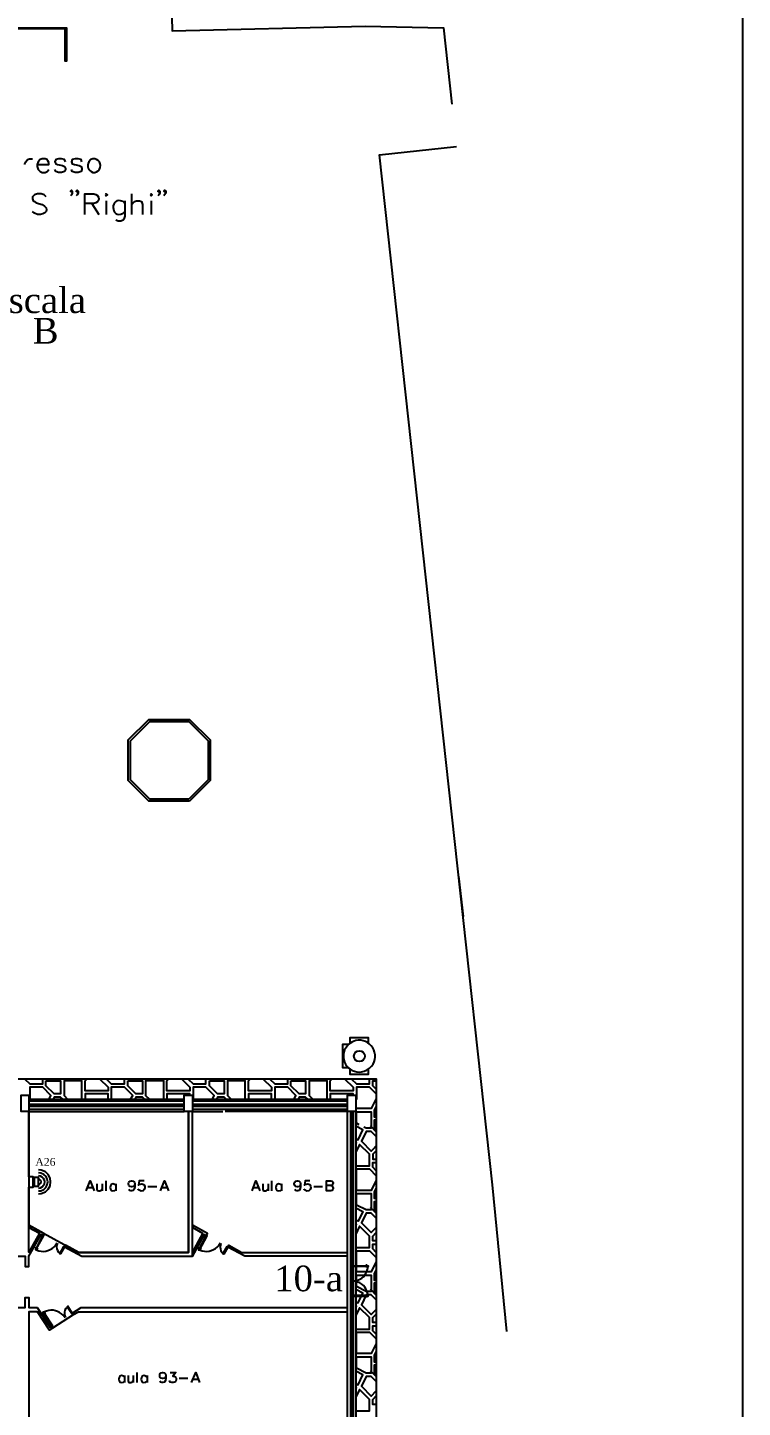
# Model space of a CAD drawing. Header units: millimetres. Extents: x 2592 to 5194, y 1172 to 2359.
# Drawn here: x 2599.99 to 2602.022, y 1179.41 to 1183.334 of the extents above; entities that cross this region are included whole.
import ezdxf

# ---------------------------------------------------------------- set-up
doc = ezdxf.new("R2010")
doc.units = ezdxf.units.MM
doc.layers.add('PDF _Geometria', color=7, linetype='Continuous')
doc.layers.add('PDF _Testo', color=7, linetype='Continuous')
doc.styles.add('PDF Times New Roman', font='times.ttf')

msp = doc.modelspace()

# ---------------------------------------------------------------- linework, layer by layer
at = {"layer": 'PDF _Geometria', "lineweight": 25}
for points in [[(2592.0973, 1188.8915), (2602.0219, 1188.8915), (2602.0219, 1172.3632), (2592.0973, 1172.3632)], [(2599.1886, 1183.2557), (2599.1886, 1183.3332), (2600.1003, 1183.3332), (2600.1003, 1183.2382), (2600.0969, 1183.2382), (2600.0969, 1183.3299), (2599.1928, 1183.3299), (2599.1928, 1183.2557)], [(2599.9811, 1182.944), (2599.9844, 1182.9524), (2599.9894, 1182.9582), (2599.9953, 1182.9607), (2600.0036, 1182.9607)], [(2600.0169, 1182.944), (2600.0503, 1182.944), (2600.0503, 1182.9499), (2600.0478, 1182.9549), (2600.0453, 1182.9582), (2600.0394, 1182.9607), (2600.0311, 1182.9607), (2600.0253, 1182.9582), (2600.0203, 1182.9524), (2600.0169, 1182.944), (2600.0169, 1182.9382), (2600.0203, 1182.9299), (2600.0253, 1182.9249), (2600.0311, 1182.9215), (2600.0394, 1182.9215), (2600.0453, 1182.9249), (2600.0503, 1182.9299)], [(2600.0978, 1182.9524), (2600.0944, 1182.9582), (2600.0861, 1182.9607), (2600.0778, 1182.9607), (2600.0703, 1182.9582), (2600.0669, 1182.9524), (2600.0703, 1182.9465), (2600.0753, 1182.944), (2600.0894, 1182.9415), (2600.0944, 1182.9382), (2600.0978, 1182.9332), (2600.0978, 1182.9299), (2600.0944, 1182.9249), (2600.0861, 1182.9215), (2600.0778, 1182.9215), (2600.0703, 1182.9249), (2600.0669, 1182.9299)], [(2600.1444, 1182.9524), (2600.1419, 1182.9582), (2600.1336, 1182.9607), (2600.1253, 1182.9607), (2600.1169, 1182.9582), (2600.1144, 1182.9524), (2600.1169, 1182.9465), (2600.1228, 1182.944), (2600.1361, 1182.9415), (2600.1419, 1182.9382), (2600.1444, 1182.9332), (2600.1444, 1182.9299), (2600.1419, 1182.9249), (2600.1336, 1182.9215), (2600.1253, 1182.9215), (2600.1169, 1182.9249), (2600.1144, 1182.9299)], [(2600.0428, 1182.8524), (2600.0369, 1182.8582), (2600.0286, 1182.8607), (2600.0178, 1182.8607), (2600.0094, 1182.8582), (2600.0036, 1182.8524), (2600.0036, 1182.8465), (2600.0061, 1182.8415), (2600.0094, 1182.839), (2600.0144, 1182.8357), (2600.0311, 1182.8307)], [(2600.1169, 1182.869), (2600.1144, 1182.8665), (2600.1119, 1182.869), (2600.1144, 1182.8715), (2600.1169, 1182.869), (2600.1169, 1182.8632), (2600.1144, 1182.8582), (2600.1119, 1182.8549)], [(2600.1336, 1182.869), (2600.1311, 1182.8665), (2600.1278, 1182.869), (2600.1311, 1182.8715), (2600.1336, 1182.869), (2600.1336, 1182.8632), (2600.1311, 1182.8582), (2600.1278, 1182.8549)], [(2600.1528, 1182.8024), (2600.1528, 1182.8607), (2600.1778, 1182.8607)], [(2600.2861, 1182.8024), (2600.2861, 1182.8607)], [(2600.3661, 1182.869), (2600.3628, 1182.8665), (2600.3603, 1182.869), (2600.3628, 1182.8715), (2600.3661, 1182.869), (2600.3661, 1182.8632), (2600.3628, 1182.8582), (2600.3603, 1182.8549)], [(2600.3828, 1182.869), (2600.3794, 1182.8665), (2600.3769, 1182.869), (2600.3794, 1182.8715), (2600.3828, 1182.869), (2600.3828, 1182.8632), (2600.3794, 1182.8582), (2600.3769, 1182.8549)], [(2600.0178, 1182.8024), (2600.0094, 1182.8057), (2600.0036, 1182.8107)], [(2600.1778, 1182.8332), (2600.1528, 1182.8332)], [(2600.1728, 1182.8332), (2600.1919, 1182.8024)], [(2600.2136, 1182.8415), (2600.2136, 1182.8024)], [(2600.2661, 1182.8415), (2600.2661, 1182.7974), (2600.2636, 1182.789), (2600.2611, 1182.7865), (2600.2553, 1182.7832), (2600.2469, 1182.7832), (2600.2411, 1182.7865)], [(2600.2661, 1182.8332), (2600.2611, 1182.839)], [(2600.2611, 1182.8057), (2600.2661, 1182.8107)], [(2600.2861, 1182.8307), (2600.2936, 1182.839), (2600.2994, 1182.8415), (2600.3078, 1182.8415), (2600.3136, 1182.839), (2600.3161, 1182.8307), (2600.3161, 1182.8024)], [(2600.3411, 1182.8415), (2600.3411, 1182.8024)], [(2600.9594, 1180.4457), (2600.9594, 1180.4615), (2600.9061, 1180.4615), (2600.9061, 1180.4457)], [(2600.9028, 1180.4424), (2600.8853, 1180.4424), (2600.8853, 1180.3765), (2600.9028, 1180.3765)], [(2600.9019, 1180.3757), (2600.9036, 1180.3749), (2600.9061, 1180.3732), (2600.9061, 1180.3574), (2600.9594, 1180.3574), (2600.9594, 1180.3732)], [(2599.9936, 1180.2865), (2600.4353, 1180.2865)], [(2600.4353, 1180.2807), (2599.9936, 1180.2807)], [(2600.4353, 1180.2574), (2599.9936, 1180.2574), (2599.9936, 1179.9282), (2600.1353, 1179.8507), (2600.4469, 1179.8507), (2600.4469, 1180.2515), (2600.4469, 1179.8507), (2600.1353, 1179.8507), (2600.0978, 1179.8715), (2600.0944, 1179.8665), (2600.1444, 1179.8399), (2600.4586, 1179.8399), (2600.4586, 1180.2515), (2600.5453, 1180.2515)], [(2600.4586, 1180.2865), (2600.8994, 1180.2865)], [(2600.8994, 1180.2807), (2600.4586, 1180.2807)], [(2600.8994, 1180.2574), (2600.4586, 1180.2574)], [(2599.9936, 1179.9215), (2600.0236, 1179.9057), (2599.9936, 1179.8515), (2599.9936, 1180.0365), (2600.0053, 1180.0365), (2600.0053, 1180.0657), (2599.9936, 1180.0657), (2599.9936, 1180.2515), (2600.4353, 1180.2515)], [(2600.4586, 1179.2882), (2600.8994, 1179.2882), (2600.8994, 1180.2515), (2600.5511, 1180.2515)], [(2600.1561, 1180.0257), (2600.1678, 1180.0549), (2600.1786, 1180.0257)], [(2600.1603, 1180.0357), (2600.1744, 1180.0357)], [(2600.1869, 1180.0457), (2600.1869, 1180.0315), (2600.1878, 1180.0274), (2600.1911, 1180.0257), (2600.1953, 1180.0257), (2600.1978, 1180.0274), (2600.2019, 1180.0315)], [(2600.2019, 1180.0457), (2600.2019, 1180.0257)], [(2600.2128, 1180.0257), (2600.2128, 1180.0549)], [(2600.2411, 1180.0415), (2600.2378, 1180.044)], [(2600.2378, 1180.0274), (2600.2411, 1180.0299)], [(2600.2411, 1180.0457), (2600.2411, 1180.0257)], [(2600.2944, 1180.0457), (2600.2936, 1180.0415), (2600.2903, 1180.0382), (2600.2861, 1180.0374), (2600.2853, 1180.0374), (2600.2811, 1180.0382), (2600.2778, 1180.0415), (2600.2769, 1180.0457), (2600.2769, 1180.0465), (2600.2778, 1180.0507), (2600.2811, 1180.054), (2600.2853, 1180.0549), (2600.2861, 1180.0549), (2600.2903, 1180.054), (2600.2936, 1180.0507), (2600.2944, 1180.0457), (2600.2944, 1180.0382), (2600.2936, 1180.0315), (2600.2903, 1180.0274), (2600.2861, 1180.0257), (2600.2836, 1180.0257), (2600.2794, 1180.0274), (2600.2778, 1180.0299)], [(2600.3053, 1180.029), (2600.3044, 1180.0315)], [(2600.3211, 1180.0549), (2600.3069, 1180.0549), (2600.3053, 1180.0424), (2600.3069, 1180.044)], [(2600.3319, 1180.0382), (2600.3569, 1180.0382)], [(2600.3678, 1180.0257), (2600.3786, 1180.0549), (2600.3903, 1180.0257)], [(2600.3719, 1180.0357), (2600.3861, 1180.0357)], [(2600.6278, 1180.0257), (2600.6386, 1180.0549), (2600.6503, 1180.0257)], [(2600.6319, 1180.0357), (2600.6461, 1180.0357)], [(2600.6586, 1180.0457), (2600.6586, 1180.0315), (2600.6594, 1180.0274), (2600.6628, 1180.0257), (2600.6661, 1180.0257), (2600.6694, 1180.0274), (2600.6736, 1180.0315)], [(2600.6736, 1180.0457), (2600.6736, 1180.0257)], [(2600.6844, 1180.0257), (2600.6844, 1180.0549)], [(2600.7119, 1180.0415), (2600.7094, 1180.044)], [(2600.7094, 1180.0274), (2600.7119, 1180.0299)], [(2600.7119, 1180.0457), (2600.7119, 1180.0257)], [(2600.7661, 1180.0457), (2600.7644, 1180.0415), (2600.7619, 1180.0382), (2600.7578, 1180.0374), (2600.7561, 1180.0374), (2600.7519, 1180.0382), (2600.7494, 1180.0415), (2600.7478, 1180.0457), (2600.7478, 1180.0465), (2600.7494, 1180.0507), (2600.7519, 1180.054), (2600.7561, 1180.0549), (2600.7578, 1180.0549), (2600.7619, 1180.054), (2600.7644, 1180.0507), (2600.7661, 1180.0457), (2600.7661, 1180.0382), (2600.7644, 1180.0315), (2600.7619, 1180.0274), (2600.7578, 1180.0257), (2600.7553, 1180.0257), (2600.7511, 1180.0274), (2600.7494, 1180.0299)], [(2600.7769, 1180.029), (2600.7761, 1180.0315)], [(2600.7919, 1180.0549), (2600.7786, 1180.0549), (2600.7769, 1180.0424), (2600.7786, 1180.044)], [(2600.8036, 1180.0382), (2600.8286, 1180.0382)], [(2600.8519, 1180.0415), (2600.8561, 1180.0399), (2600.8569, 1180.0382), (2600.8586, 1180.0357), (2600.8586, 1180.0315), (2600.8569, 1180.029), (2600.8561, 1180.0274), (2600.8519, 1180.0257), (2600.8394, 1180.0257), (2600.8394, 1180.0549), (2600.8519, 1180.0549), (2600.8561, 1180.054), (2600.8569, 1180.0524), (2600.8586, 1180.0499), (2600.8586, 1180.0465), (2600.8569, 1180.044), (2600.8561, 1180.0424), (2600.8519, 1180.0415), (2600.8394, 1180.0415)], [(2599.6303, 1179.8665), (2599.6794, 1179.8399), (2599.9828, 1179.8399), (2599.9828, 1179.8107), (2599.9936, 1179.8107), (2599.9936, 1179.8399), (2600.0286, 1179.9024), (2600.0336, 1179.8999), (2600.0361, 1179.9049), (2599.9936, 1179.9282)], [(2600.4586, 1179.839), (2600.4928, 1179.9024), (2600.4978, 1179.8999), (2600.5011, 1179.9049), (2600.4586, 1179.9282)], [(2600.4586, 1179.8507), (2600.4878, 1179.9049), (2600.4586, 1179.9215)], [(2600.8994, 1179.8399), (2600.6078, 1179.8399), (2600.5594, 1179.8657), (2600.5619, 1179.8715), (2600.5986, 1179.8507), (2600.8994, 1179.8507)], [(2599.4061, 1179.6774), (2599.4328, 1179.694), (2599.9828, 1179.694), (2599.9828, 1179.7232), (2599.9936, 1179.7232), (2599.9936, 1179.694), (2600.0169, 1179.694), (2600.0536, 1179.6382), (2600.0603, 1179.6424)], [(2600.0586, 1179.6407), (2600.0611, 1179.6365), (2600.0519, 1179.6299), (2600.0178, 1179.6824), (2599.9936, 1179.6824), (2599.9936, 1179.6599), (2599.9936, 1179.2882), (2600.4353, 1179.2882)], [(2600.0519, 1179.6299), (2600.0611, 1179.6365), (2600.1203, 1179.674)], [(2600.1153, 1179.6774), (2600.1419, 1179.694), (2600.8994, 1179.694)], [(2600.1169, 1179.6782), (2600.1203, 1179.674), (2600.1344, 1179.6824), (2600.8994, 1179.6824)], [(2600.2653, 1179.4965), (2600.2628, 1179.499)], [(2600.2628, 1179.4824), (2600.2653, 1179.4849)], [(2600.2653, 1179.5007), (2600.2653, 1179.4807)], [(2600.2753, 1179.5007), (2600.2753, 1179.4865), (2600.2769, 1179.4824), (2600.2794, 1179.4807), (2600.2836, 1179.4807), (2600.2861, 1179.4824), (2600.2903, 1179.4865)], [(2600.2903, 1179.5007), (2600.2903, 1179.4807)], [(2600.3011, 1179.4807), (2600.3011, 1179.5099)], [(2600.3294, 1179.4965), (2600.3261, 1179.499)], [(2600.3261, 1179.4824), (2600.3294, 1179.4849)], [(2600.3294, 1179.5007), (2600.3294, 1179.4807)], [(2600.3828, 1179.5007), (2600.3819, 1179.4965), (2600.3786, 1179.4932), (2600.3744, 1179.4924), (2600.3736, 1179.4924), (2600.3694, 1179.4932), (2600.3661, 1179.4965), (2600.3653, 1179.5007), (2600.3653, 1179.5015), (2600.3661, 1179.5057), (2600.3694, 1179.509), (2600.3736, 1179.5099), (2600.3744, 1179.5099), (2600.3786, 1179.509), (2600.3819, 1179.5057), (2600.3828, 1179.5007), (2600.3828, 1179.4932), (2600.3819, 1179.4865), (2600.3786, 1179.4824), (2600.3744, 1179.4807), (2600.3719, 1179.4807), (2600.3678, 1179.4824), (2600.3661, 1179.4849)], [(2600.3953, 1179.5099), (2600.4111, 1179.5099), (2600.4028, 1179.499), (2600.4069, 1179.499), (2600.4094, 1179.4974), (2600.4111, 1179.4965), (2600.4119, 1179.4924), (2600.4119, 1179.489), (2600.4111, 1179.4849), (2600.4078, 1179.4824), (2600.4036, 1179.4807), (2600.3994, 1179.4807), (2600.3953, 1179.4824), (2600.3944, 1179.484), (2600.3928, 1179.4865)], [(2600.4203, 1179.4932), (2600.4453, 1179.4932)], [(2600.4561, 1179.4807), (2600.4678, 1179.5099), (2600.4786, 1179.4807)], [(2600.4603, 1179.4907), (2600.4744, 1179.4907)]]:
    msp.add_lwpolyline(points, dxfattribs=at)
at = {"layer": 'PDF _Geometria', "color": 8, "lineweight": 25, "true_color": 0x808080}
for points in [[(2600.2144, 1185.5107), (2600.2678, 1185.4249), (2600.3144, 1185.3207), (2600.3453, 1185.2457), (2600.3628, 1185.1624), (2600.3886, 1183.8332), (2600.4011, 1183.324), (2600.9494, 1183.3374), (2601.1719, 1183.3332), (2601.1961, 1183.1157)], [(2601.3519, 1179.6265), (2601.3119, 1180.0432), (2600.9903, 1182.9715), (2601.2094, 1182.9957)], [(2598.9728, 1181.229), (2598.6561, 1181.229), (2598.6561, 1181.2282), (2598.6561, 1180.3449), (2600.9811, 1180.3449), (2600.9811, 1179.1949), (2598.8444, 1179.1949), (2598.8444, 1178.5799), (2600.9811, 1178.5799), (2600.9811, 1177.4307), (2598.8444, 1177.4307), (2598.8444, 1176.8149), (2598.9378, 1176.8149)], [(2599.9819, 1180.3449), (2599.9819, 1180.3432), (2599.9961, 1180.3299), (2600.0328, 1180.3299), (2600.0328, 1180.3449)], [(2600.1444, 1180.2865), (2600.1444, 1180.339), (2600.0936, 1180.339), (2600.0936, 1180.2974), (2600.1036, 1180.2865)], [(2600.1944, 1180.3449), (2600.2186, 1180.3207), (2600.2186, 1180.3107), (2600.1536, 1180.3107), (2600.1536, 1180.339), (2600.1594, 1180.3449)], [(2600.2144, 1180.3449), (2600.2144, 1180.3432), (2600.2278, 1180.3299), (2600.2653, 1180.3299), (2600.2653, 1180.3449)], [(2600.3769, 1180.2865), (2600.3769, 1180.339), (2600.3253, 1180.339), (2600.3253, 1180.2974), (2600.3361, 1180.2865)], [(2600.4269, 1180.3449), (2600.4511, 1180.3207), (2600.4511, 1180.3107), (2600.3861, 1180.3107), (2600.3861, 1180.339), (2600.3911, 1180.3449)], [(2600.4469, 1180.3449), (2600.4461, 1180.3432), (2600.4603, 1180.3299), (2600.4969, 1180.3299), (2600.4969, 1180.3449)], [(2600.6086, 1180.2865), (2600.6086, 1180.339), (2600.5578, 1180.339), (2600.5578, 1180.2974), (2600.5686, 1180.2865)], [(2600.6586, 1180.3449), (2600.6828, 1180.3207), (2600.6828, 1180.3107), (2600.6178, 1180.3107), (2600.6178, 1180.339), (2600.6236, 1180.3449)], [(2600.6786, 1180.3449), (2600.6786, 1180.3432), (2600.6928, 1180.3299), (2600.7294, 1180.3299), (2600.7294, 1180.3449)], [(2600.8411, 1180.2865), (2600.8411, 1180.339), (2600.7903, 1180.339), (2600.7903, 1180.2974), (2600.8003, 1180.2865)], [(2600.8911, 1180.3449), (2600.9153, 1180.3207), (2600.9153, 1180.3107), (2600.8503, 1180.3107), (2600.8503, 1180.339), (2600.8561, 1180.3449)], [(2600.9111, 1180.3449), (2600.9103, 1180.3432), (2600.9244, 1180.3299), (2600.9619, 1180.3299), (2600.9619, 1180.3449)], [(2600.9811, 1180.3149), (2600.9711, 1180.3249), (2600.9711, 1180.339), (2600.9811, 1180.339)], [(2600.0511, 1180.2865), (2600.0561, 1180.2974), (2600.0328, 1180.3207), (2599.9961, 1180.3207), (2599.9961, 1180.2865)], [(2600.2161, 1180.2865), (2600.2186, 1180.2882), (2600.2186, 1180.3015), (2600.1536, 1180.3015), (2600.1536, 1180.2865)], [(2600.2828, 1180.2865), (2600.2886, 1180.2974), (2600.2653, 1180.3207), (2600.2278, 1180.3207), (2600.2278, 1180.2865)], [(2600.4511, 1180.2982), (2600.4511, 1180.3015), (2600.3861, 1180.3015), (2600.3861, 1180.2865)], [(2600.5153, 1180.2865), (2600.5203, 1180.2974), (2600.4969, 1180.3207), (2600.4603, 1180.3207), (2600.4603, 1180.2865)], [(2600.6803, 1180.2865), (2600.6828, 1180.2882), (2600.6828, 1180.3015), (2600.6178, 1180.3015), (2600.6178, 1180.2865)], [(2600.7478, 1180.2865), (2600.7528, 1180.2974), (2600.7294, 1180.3207), (2600.6928, 1180.3207), (2600.6928, 1180.2865)], [(2600.9153, 1180.2982), (2600.9153, 1180.3015), (2600.8503, 1180.3015), (2600.8503, 1180.2865)], [(2600.9811, 1180.3015), (2600.9619, 1180.3207), (2600.9244, 1180.3207), (2600.9244, 1180.2857)], [(2600.0903, 1180.2865), (2600.0836, 1180.2924), (2600.0653, 1180.2924), (2600.0628, 1180.2865)], [(2600.3219, 1180.2865), (2600.3161, 1180.2924), (2600.2978, 1180.2924), (2600.2944, 1180.2865)], [(2600.5544, 1180.2865), (2600.5486, 1180.2924), (2600.5294, 1180.2924), (2600.5269, 1180.2865)], [(2600.7869, 1180.2865), (2600.7803, 1180.2924), (2600.7619, 1180.2924), (2600.7594, 1180.2865)], [(2600.9811, 1180.289), (2600.9661, 1180.2599), (2600.9244, 1180.2599), (2600.9244, 1180.2615)], [(2600.9811, 1180.2657), (2600.9753, 1180.2557), (2600.9753, 1180.2365), (2600.9811, 1180.2365)], [(2600.9328, 1180.214), (2600.9244, 1180.2182), (2600.9244, 1180.2507), (2600.9661, 1180.2507), (2600.9661, 1180.204), (2600.9528, 1180.204), (2600.9453, 1180.2074)], [(2600.9811, 1180.2274), (2600.9753, 1180.2274), (2600.9753, 1180.1999)], [(2600.9228, 1180.1749), (2600.9294, 1180.1715), (2600.9428, 1180.1999), (2600.9228, 1180.2099)], [(2600.9811, 1180.1807), (2600.9661, 1180.1949), (2600.9528, 1180.1949), (2600.9386, 1180.1674), (2600.9661, 1180.139), (2600.9736, 1180.1457), (2600.9811, 1180.154)], [(2600.9811, 1180.194), (2600.9644, 1180.2107)], [(2600.9228, 1180.159), (2600.9244, 1180.1624), (2600.9228, 1180.1632)], [(2600.9228, 1180.099), (2600.9244, 1180.0974), (2600.9619, 1180.0974), (2600.9619, 1180.1299), (2600.9336, 1180.1582), (2600.9228, 1180.1357)], [(2600.9811, 1180.1399), (2600.9711, 1180.1299), (2600.9711, 1180.1157), (2600.9811, 1180.1157)], [(2600.9811, 1180.0832), (2600.9711, 1180.0932), (2600.9711, 1180.1065), (2600.9811, 1180.1065)], [(2600.9811, 1180.0565), (2600.9661, 1180.0274), (2600.9244, 1180.0274), (2600.9244, 1180.0882), (2600.9619, 1180.0882), (2600.9811, 1180.069)], [(2600.9811, 1180.0332), (2600.9753, 1180.0232), (2600.9753, 1180.0049), (2600.9811, 1180.0049)], [(2600.9811, 1179.9949), (2600.9753, 1179.9949), (2600.9753, 1179.9674)], [(2600.9228, 1179.9774), (2600.9428, 1179.9674), (2600.9294, 1179.9399), (2600.9228, 1179.9424)], [(2600.9811, 1179.9482), (2600.9661, 1179.9624), (2600.9528, 1179.9624), (2600.9386, 1179.9349), (2600.9661, 1179.9074), (2600.9811, 1179.9215)], [(2600.9811, 1179.9624), (2600.9644, 1179.979)], [(2600.9228, 1179.9265), (2600.9244, 1179.9299), (2600.9228, 1179.9315)], [(2600.9228, 1179.8674), (2600.9244, 1179.8649), (2600.9619, 1179.8649), (2600.9619, 1179.8974), (2600.9336, 1179.9257), (2600.9228, 1179.9032)], [(2600.9811, 1179.884), (2600.9711, 1179.884), (2600.9711, 1179.8974), (2600.9811, 1179.9074)], [(2600.9811, 1179.8507), (2600.9711, 1179.8607), (2600.9711, 1179.8749), (2600.9811, 1179.8749)], [(2600.9811, 1179.8249), (2600.9661, 1179.7957), (2600.9244, 1179.7957), (2600.9244, 1179.8557), (2600.9619, 1179.8557), (2600.9811, 1179.8365)], [(2600.9811, 1179.8015), (2600.9753, 1179.7907), (2600.9753, 1179.7724), (2600.9811, 1179.7724)], [(2600.9811, 1179.7299), (2600.9644, 1179.7465)], [(2600.9811, 1179.7632), (2600.9753, 1179.7632), (2600.9753, 1179.7349)], [(2600.9228, 1179.7107), (2600.9294, 1179.7074), (2600.9428, 1179.7349), (2600.9228, 1179.7457)], [(2600.9811, 1179.7157), (2600.9661, 1179.7307), (2600.9528, 1179.7307), (2600.9386, 1179.7024), (2600.9661, 1179.6749), (2600.9811, 1179.689)], [(2600.9228, 1179.6949), (2600.9244, 1179.6982), (2600.9228, 1179.699)], [(2600.9228, 1179.6349), (2600.9244, 1179.6332), (2600.9619, 1179.6332), (2600.9619, 1179.6657), (2600.9336, 1179.6932), (2600.9228, 1179.6715)], [(2600.9811, 1179.6515), (2600.9711, 1179.6515), (2600.9711, 1179.6657), (2600.9811, 1179.6757)], [(2600.9811, 1179.6182), (2600.9711, 1179.6282), (2600.9711, 1179.6424), (2600.9811, 1179.6424)], [(2600.9811, 1179.5924), (2600.9661, 1179.5632), (2600.9244, 1179.5632), (2600.9244, 1179.624), (2600.9619, 1179.624), (2600.9811, 1179.6049)], [(2600.9811, 1179.569), (2600.9753, 1179.559), (2600.9753, 1179.5399), (2600.9811, 1179.5399)], [(2600.9228, 1179.4782), (2600.9294, 1179.4749), (2600.9428, 1179.5032), (2600.9228, 1179.5132)], [(2600.9811, 1179.4982), (2600.9644, 1179.514)], [(2600.9811, 1179.5307), (2600.9753, 1179.5307), (2600.9753, 1179.5032)], [(2600.9811, 1179.484), (2600.9661, 1179.4982), (2600.9528, 1179.4982), (2600.9386, 1179.4707), (2600.9661, 1179.4424), (2600.9811, 1179.4574)], [(2600.9228, 1179.4624), (2600.9244, 1179.4657), (2600.9228, 1179.4665)], [(2600.9244, 1179.4007), (2600.9619, 1179.4007), (2600.9619, 1179.4332), (2600.9336, 1179.4615), (2600.9228, 1179.439)], [(2600.9811, 1179.419), (2600.9711, 1179.419), (2600.9711, 1179.4332), (2600.9811, 1179.4432)]]:
    msp.add_lwpolyline(points, dxfattribs=at)
at = {"layer": 'PDF _Geometria', "lineweight": 25}
for points in [[(2600.1753, 1182.9215, 1.117467), (2600.1753, 1182.9607), (2600.1694, 1182.9582), (2600.1636, 1182.9524)], [(2600.9536, 1180.369), (2600.9619, 1180.3749), (2600.9678, 1180.3807, 0.70901), (2600.9228, 1180.4532), (2600.9136, 1180.4499), (2600.9061, 1180.4449), (2600.9036, 1180.4432), (2600.9019, 1180.4424), (2600.8961, 1180.4349), (2600.8911, 1180.4274)]]:
    msp.add_lwpolyline(points, format="xyb", dxfattribs=at)
for points in [[(2600.2111, 1182.8582), (2600.2136, 1182.8549), (2600.2169, 1182.8582), (2600.2136, 1182.8607)], [(2600.3386, 1182.8582), (2600.3411, 1182.8549), (2600.3436, 1182.8582), (2600.3411, 1182.8607)], [(2600.4503, 1181.134), (2600.3344, 1181.134), (2600.2761, 1181.1924), (2600.2761, 1181.3082), (2600.3344, 1181.3665), (2600.4503, 1181.3665), (2600.5086, 1181.3082), (2600.5086, 1181.1924)], [(2600.4478, 1181.1399), (2600.3369, 1181.1399), (2600.2819, 1181.1949), (2600.2819, 1181.3057), (2600.3369, 1181.3607), (2600.4478, 1181.3607), (2600.5028, 1181.3057), (2600.5028, 1181.1949)], [(2599.9936, 1180.2515), (2599.9711, 1180.2515), (2599.9711, 1180.2982), (2599.9936, 1180.2982)], [(2600.4586, 1180.2515), (2600.4353, 1180.2515), (2600.4353, 1180.2982), (2600.4586, 1180.2982)], [(2600.9228, 1180.2515), (2600.8994, 1180.2515), (2600.8994, 1180.2982), (2600.9228, 1180.2982)], [(2600.9228, 1179.2882), (2600.9228, 1180.2515)]]:
    msp.add_lwpolyline(points, close=True, dxfattribs=at)
at = {"layer": 'PDF _Geometria', "color": 1, "lineweight": 25}
msp.add_lwpolyline([(2601.2153, 1180.9207), (2601.2278, 1180.8057)], dxfattribs=at)
at = {"layer": 'PDF _Geometria', "color": 8, "lineweight": 25, "true_color": 0x808080}
for points in [[(2600.0419, 1180.339), (2600.0836, 1180.339), (2600.0836, 1180.3015), (2600.0653, 1180.3015), (2600.0419, 1180.3249)], [(2600.2744, 1180.339), (2600.3161, 1180.339), (2600.3161, 1180.3015), (2600.2978, 1180.3015), (2600.2744, 1180.3249)], [(2600.5069, 1180.339), (2600.5486, 1180.339), (2600.5486, 1180.3015), (2600.5294, 1180.3015), (2600.5069, 1180.3249)], [(2600.7386, 1180.339), (2600.7803, 1180.339), (2600.7803, 1180.3015), (2600.7619, 1180.3015), (2600.7386, 1180.3249)], [(2600.9244, 1180.0182), (2600.9661, 1180.0182), (2600.9661, 1179.9724), (2600.9528, 1179.9724), (2600.9244, 1179.9857)], [(2600.9244, 1179.7865), (2600.9661, 1179.7865), (2600.9661, 1179.7399), (2600.9528, 1179.7399), (2600.9244, 1179.754)], [(2600.9244, 1179.554), (2600.9661, 1179.554), (2600.9661, 1179.5074), (2600.9528, 1179.5074), (2600.9244, 1179.5215)]]:
    msp.add_lwpolyline(points, close=True, dxfattribs=at)
at = {"layer": 'PDF _Geometria', "color": 4, "lineweight": 25}
for points in [[(2599.9936, 1180.2724), (2600.4353, 1180.2724)], [(2599.9936, 1180.2665), (2600.4353, 1180.2665)], [(2599.9994, 1180.2665), (2599.9994, 1180.2724)], [(2600.0686, 1180.269), (2599.9994, 1180.269)], [(2600.0686, 1180.2665), (2600.0686, 1180.2724)], [(2600.0744, 1180.2665), (2600.0744, 1180.2724)], [(2600.1403, 1180.269), (2600.0744, 1180.269)], [(2600.1403, 1180.2665), (2600.1403, 1180.2724)], [(2600.1461, 1180.2665), (2600.1461, 1180.2724)], [(2600.2119, 1180.269), (2600.1461, 1180.269)], [(2600.2119, 1180.2665), (2600.2119, 1180.2724)], [(2600.2178, 1180.2665), (2600.2178, 1180.2724)], [(2600.2836, 1180.269), (2600.2178, 1180.269)], [(2600.2836, 1180.2665), (2600.2836, 1180.2724)], [(2600.2894, 1180.2665), (2600.2894, 1180.2724)], [(2600.3553, 1180.269), (2600.2894, 1180.269)], [(2600.3553, 1180.2665), (2600.3553, 1180.2724)], [(2600.3603, 1180.2665), (2600.3603, 1180.2724)], [(2600.4294, 1180.269), (2600.3603, 1180.269)], [(2600.4294, 1180.2665), (2600.4294, 1180.2724)], [(2600.4586, 1180.2724), (2600.8994, 1180.2724)], [(2600.4586, 1180.2665), (2600.8994, 1180.2665)], [(2600.4644, 1180.2665), (2600.4644, 1180.2724)], [(2600.5328, 1180.269), (2600.4644, 1180.269)], [(2600.5328, 1180.2665), (2600.5328, 1180.2724)], [(2600.5386, 1180.2665), (2600.5386, 1180.2724)], [(2600.6044, 1180.269), (2600.5386, 1180.269)], [(2600.6044, 1180.2665), (2600.6044, 1180.2724)], [(2600.6103, 1180.2665), (2600.6103, 1180.2724)], [(2600.6761, 1180.269), (2600.6103, 1180.269)], [(2600.6761, 1180.2665), (2600.6761, 1180.2724)], [(2600.6819, 1180.2665), (2600.6819, 1180.2724)], [(2600.7478, 1180.269), (2600.6819, 1180.269)], [(2600.7478, 1180.2665), (2600.7478, 1180.2724)], [(2600.7536, 1180.2665), (2600.7536, 1180.2724)], [(2600.8194, 1180.269), (2600.7536, 1180.269)], [(2600.8194, 1180.2665), (2600.8194, 1180.2724)], [(2600.8253, 1180.2665), (2600.8253, 1180.2724)], [(2600.8936, 1180.269), (2600.8253, 1180.269)], [(2600.8936, 1180.2665), (2600.8936, 1180.2724)], [(2600.0136, 1179.8657), (2600.0119, 1179.8632), (2600.0136, 1179.8624)], [(2600.0694, 1179.8707), (2600.0736, 1179.8782)], [(2600.0744, 1179.8774), (2600.0728, 1179.8724), (2600.0719, 1179.8665), (2600.0728, 1179.8615), (2600.0744, 1179.8565), (2600.0778, 1179.8515), (2600.0811, 1179.8482)], [(2600.4778, 1179.8657), (2600.4761, 1179.8624), (2600.4778, 1179.8615)], [(2600.5336, 1179.8707), (2600.5378, 1179.8782)], [(2600.5394, 1179.8765), (2600.5378, 1179.8715), (2600.5369, 1179.8657), (2600.5378, 1179.8607), (2600.5394, 1179.8557), (2600.5428, 1179.8507), (2600.5461, 1179.8474)], [(2600.0144, 1179.8582), (2600.0219, 1179.8557)], [(2600.0186, 1179.8632), (2600.0169, 1179.8599), (2600.0153, 1179.8607)], [(2600.4786, 1179.8582), (2600.4861, 1179.8557)], [(2600.4828, 1179.8632), (2600.4811, 1179.8599), (2600.4794, 1179.8607)], [(2600.9144, 1179.8132), (2600.9578, 1179.8132), (2600.9578, 1179.8107), (2600.9144, 1179.8107)], [(2600.9544, 1179.8132), (2600.9544, 1179.8149), (2600.9511, 1179.8149)], [(2600.9544, 1179.8107), (2600.9544, 1179.8099), (2600.9511, 1179.8099)], [(2600.9561, 1179.8032), (2600.9578, 1179.8107)], [(2600.9144, 1179.7699), (2600.9228, 1179.7707)], [(2600.9228, 1179.7682), (2600.9144, 1179.769)], [(2600.9144, 1179.7265), (2600.9578, 1179.7265), (2600.9578, 1179.7282), (2600.9144, 1179.7282)], [(2600.9544, 1179.7282), (2600.9544, 1179.7299), (2600.9511, 1179.7299)], [(2600.9544, 1179.7265), (2600.9544, 1179.7249), (2600.9511, 1179.7249)], [(2600.9578, 1179.7282), (2600.9561, 1179.7357)], [(2600.0361, 1179.6732), (2600.0336, 1179.6765), (2600.0353, 1179.6774)], [(2600.0436, 1179.684), (2600.0353, 1179.6807)], [(2600.0403, 1179.6765), (2600.0386, 1179.6799), (2600.0369, 1179.679)], [(2600.0969, 1179.6649), (2600.0911, 1179.6724)], [(2600.1028, 1179.6957), (2600.0986, 1179.6915), (2600.0961, 1179.6865), (2600.0944, 1179.6815), (2600.0944, 1179.6765), (2600.0953, 1179.6707), (2600.0978, 1179.6657)]]:
    msp.add_lwpolyline(points, dxfattribs=at)
for points in [[(2600.9086, 1179.2882), (2600.9086, 1180.2515)], [(2600.9144, 1180.2449), (2600.9086, 1180.2449)], [(2600.9111, 1180.2449), (2600.9111, 1180.1765)], [(2600.9144, 1179.2882), (2600.9144, 1180.2515)], [(2600.9144, 1180.1765), (2600.9086, 1180.1765)], [(2600.9144, 1180.1707), (2600.9086, 1180.1707)], [(2600.9111, 1180.1707), (2600.9111, 1180.1015)], [(2600.9144, 1180.1015), (2600.9086, 1180.1015)], [(2600.9144, 1180.0957), (2600.9086, 1180.0957)], [(2600.9111, 1180.0957), (2600.9111, 1180.0274)], [(2600.9144, 1180.0274), (2600.9086, 1180.0274)], [(2600.9144, 1180.0215), (2600.9086, 1180.0215)], [(2600.9111, 1180.0215), (2600.9111, 1179.9524)], [(2600.9144, 1179.9524), (2600.9086, 1179.9524)], [(2600.9144, 1179.9465), (2600.9086, 1179.9465)], [(2600.9111, 1179.9465), (2600.9111, 1179.8782)], [(2600.0136, 1179.8582), (2600.0361, 1179.899), (2600.0336, 1179.8999), (2600.0119, 1179.859)], [(2600.0944, 1179.8665), (2600.0836, 1179.8465), (2600.0811, 1179.8474), (2600.0928, 1179.8674)], [(2600.4786, 1179.8574), (2600.5003, 1179.8982), (2600.4978, 1179.8999), (2600.4761, 1179.8582)], [(2600.5594, 1179.8657), (2600.5478, 1179.8457), (2600.5453, 1179.8474), (2600.5569, 1179.8674)], [(2600.9144, 1179.8782), (2600.9086, 1179.8782)], [(2600.9144, 1179.8724), (2600.9086, 1179.8724)], [(2600.9111, 1179.8724), (2600.9111, 1179.804)], [(2600.9144, 1179.804), (2600.9086, 1179.804)], [(2600.9144, 1179.7982), (2600.9086, 1179.7982)], [(2600.9111, 1179.7982), (2600.9111, 1179.729)], [(2600.9144, 1179.729), (2600.9086, 1179.729)], [(2600.9144, 1179.7232), (2600.9086, 1179.7232)], [(2600.9111, 1179.7232), (2600.9111, 1179.6549)], [(2600.0353, 1179.6815), (2600.0603, 1179.6424), (2600.0586, 1179.6407), (2600.0336, 1179.6807)], [(2600.1169, 1179.6782), (2600.1044, 1179.6982), (2600.1019, 1179.6965), (2600.1153, 1179.6774)], [(2600.9144, 1179.6549), (2600.9086, 1179.6549)], [(2600.9144, 1179.649), (2600.9086, 1179.649)], [(2600.9111, 1179.649), (2600.9111, 1179.5832)], [(2600.9144, 1179.5832), (2600.9086, 1179.5832)], [(2600.9144, 1179.5774), (2600.9086, 1179.5774)], [(2600.9111, 1179.5774), (2600.9111, 1179.5115)], [(2600.9144, 1179.5115), (2600.9086, 1179.5115)], [(2600.9144, 1179.5057), (2600.9086, 1179.5057)], [(2600.9111, 1179.5057), (2600.9111, 1179.4399)], [(2600.9144, 1179.4399), (2600.9086, 1179.4399)], [(2600.9144, 1179.434), (2600.9086, 1179.434)], [(2600.9111, 1179.434), (2600.9111, 1179.3682)]]:
    msp.add_lwpolyline(points, close=True, dxfattribs=at)
at = {"layer": 'PDF _Geometria', "color": 6, "lineweight": 25}
msp.add_lwpolyline([(2600.0086, 1180.039), (2600.0211, 1180.039), (2600.0211, 1180.064), (2600.0086, 1180.064)], close=True, dxfattribs=at)
for points in [[(2600.0286, 1180.0849), (2600.0211, 1180.0857)], [(2600.0278, 1180.0765), (2600.0211, 1180.0774)], [(2600.0261, 1180.0682), (2600.0211, 1180.069)], [(2600.0236, 1180.0582), (2600.0211, 1180.059)], [(2600.0211, 1180.044), (2600.0236, 1180.0449)], [(2600.0211, 1180.034), (2600.0261, 1180.0349)], [(2600.0211, 1180.0257), (2600.0278, 1180.0265)], [(2600.0211, 1180.0174), (2600.0286, 1180.0182)]]:
    msp.add_lwpolyline(points, dxfattribs=at)
at = {"layer": 'PDF _Geometria', "lineweight": 25}
msp.add_circle((2600.9331, 1180.409), 0.0155, dxfattribs=at)
for points in [[(2600.1636, 1182.9524), (2600.1582, 1182.9378), (2600.1601, 1182.9282), (2600.1753, 1182.9215)], [(2600.1778, 1182.8607), (2600.1968, 1182.8584), (2600.1968, 1182.8355), (2600.1778, 1182.8332)], [(2600.2611, 1182.839), (2600.2228, 1182.8565), (2600.2249, 1182.7866), (2600.2611, 1182.8057)], [(2600.0311, 1182.8307), (2600.0544, 1182.8188), (2600.0425, 1182.7992), (2600.0178, 1182.8024)], [(2600.8911, 1180.4274), (2600.8759, 1180.3876), (2600.9149, 1180.3498), (2600.9536, 1180.369)], [(2600.2378, 1180.044), (2600.2198, 1180.0534), (2600.2198, 1180.018), (2600.2378, 1180.0274)], [(2600.3069, 1180.044), (2600.3316, 1180.0544), (2600.3266, 1180.0133), (2600.3053, 1180.029)], [(2600.7094, 1180.044), (2600.6909, 1180.0539), (2600.6909, 1180.0175), (2600.7094, 1180.0274)], [(2600.7786, 1180.044), (2600.8033, 1180.0544), (2600.7982, 1180.0133), (2600.7769, 1180.029)], [(2600.2628, 1179.499), (2600.2442, 1179.5089), (2600.2442, 1179.4725), (2600.2628, 1179.4824)], [(2600.3261, 1179.499), (2600.3081, 1179.5084), (2600.3081, 1179.473), (2600.3261, 1179.4824)]]:
    msp.add_open_spline(points, degree=3, dxfattribs=at)
at = {"layer": 'PDF _Geometria', "color": 6, "lineweight": 25}
for points in [[(2600.0261, 1180.0349), (2600.0427, 1180.0407), (2600.0427, 1180.0624), (2600.0261, 1180.0682)], [(2600.0278, 1180.0265), (2600.0526, 1180.0328), (2600.0539, 1180.0698), (2600.0278, 1180.0765)], [(2600.0286, 1180.0182), (2600.0641, 1180.0262), (2600.0641, 1180.0768), (2600.0286, 1180.0849)], [(2600.0236, 1180.0449), (2600.0301, 1180.0483), (2600.0301, 1180.0548), (2600.0236, 1180.0582)]]:
    msp.add_open_spline(points, degree=3, dxfattribs=at)
at = {"layer": 'PDF _Geometria', "color": 4, "lineweight": 25}
for points in [[(2600.0219, 1179.8557), (2600.0392, 1179.8499), (2600.0575, 1179.8581), (2600.0694, 1179.8707)], [(2600.4861, 1179.8557), (2600.5033, 1179.8499), (2600.5217, 1179.8581), (2600.5336, 1179.8707)], [(2600.9228, 1179.7707), (2600.9394, 1179.774), (2600.9528, 1179.7864), (2600.9561, 1179.8032)], [(2600.9561, 1179.7357), (2600.9528, 1179.7525), (2600.9394, 1179.7649), (2600.9228, 1179.7682)], [(2600.0911, 1179.6724), (2600.0787, 1179.6838), (2600.0599, 1179.6911), (2600.0436, 1179.684)]]:
    msp.add_open_spline(points, degree=3, dxfattribs=at)

# ---------------------------------------------------------------- texts
at = {"layer": 'PDF _Testo', "char_height": 0.0728, "attachment_point": 7, "style": 'PDF Times New Roman'}
for s, insert in [('scala', (2599.9361, 1182.5209)), ('B', (2600.0044, 1182.4349)), ('10-a', (2600.6911, 1179.7395))]:
    msp.add_mtext(s, dxfattribs=dict(at, insert=insert))
at = {"layer": 'PDF _Testo', "color": 6, "insert": (2600.0119, 1180.097), "char_height": 0.02201, "attachment_point": 7, "style": 'PDF Times New Roman'}
msp.add_mtext('A26', dxfattribs=at)

doc.saveas('drawing.dxf')
